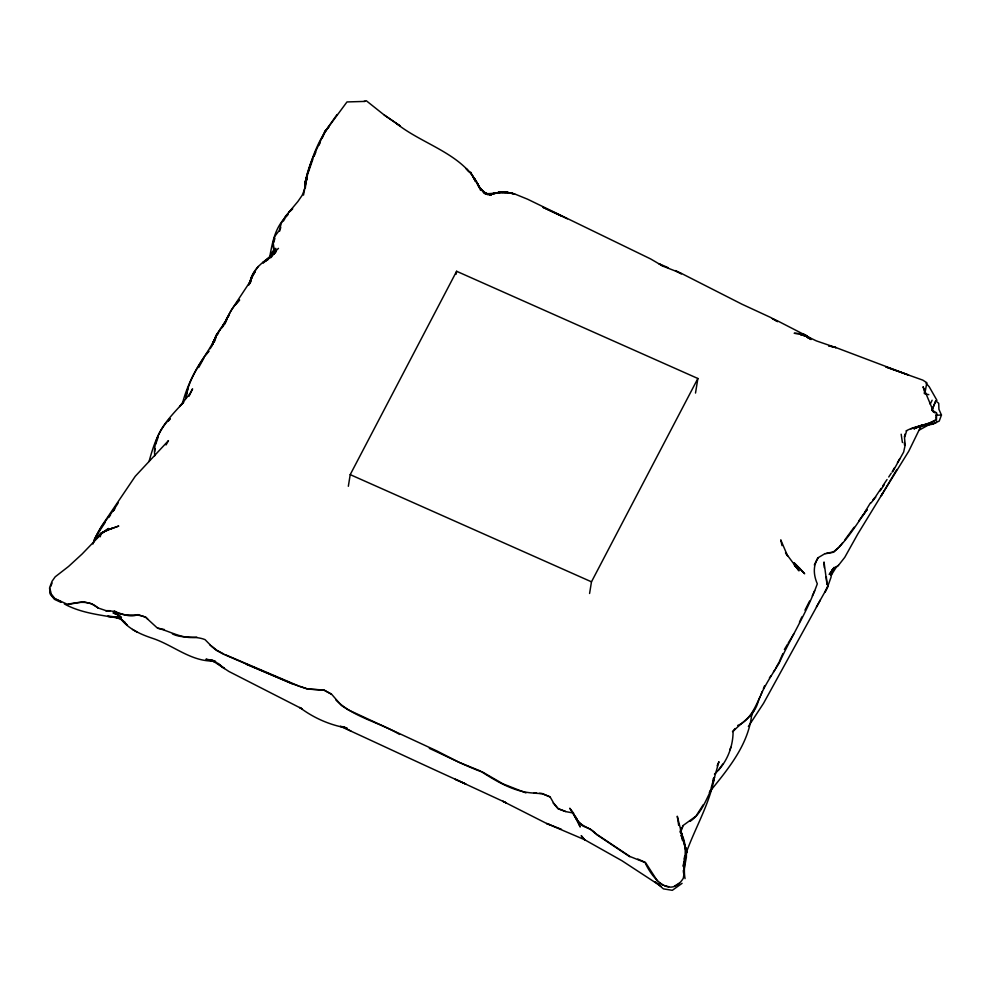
<?xml version="1.0" encoding="UTF-8"?>
<svg xmlns="http://www.w3.org/2000/svg" width="991" height="991" viewBox="0 0 991 991"><rect width="100%" height="100%" fill="white"/><g stroke="black" fill="none" stroke-linecap="round" stroke-linejoin="round"><path stroke-width="1.49" d="M713.049 783.274L713.148 778.753M935.975 418.289L936.507 413.482M305.104 187.373L305.302 183.397L307.185 178.231L304.832 185.775L305.637 180.523L307.421 173.933L304.819 187.757M680.544 832.762L680.792 827.72L680.433 832.675L683.133 825.8M684.67 860.845L684.905 856.335L683.394 866.035M686.292 853.573L685.314 847.057M685.054 878.608C682.328 863.842 689.141 847.937 681.362 833.666L682.898 838.572L677.274 816.225L678.686 825.404M305.042 187.485L305.302 183.397L304.832 185.775M305.154 187.274L305.637 180.523L305.253 182.604C310.109 163.416 316.699 142.295 328.913 126.687L324.875 131.853L346.986 101.937L364.837 101.416M305.129 187.485L305.364 184.76L304.088 191.35M305.339 187.98L305.773 183.521M686.218 852.83C695.187 827.708 709.568 804.085 714.474 777.254L712.876 782.952L718.958 761.683L717.125 765.808M925.098 392.176L923.141 386.961L925.098 392.176L926.82 382.712L922.807 380.123L885.867 366.955L908.611 375.056L835.562 347.42L828.86 345.809M924.269 393.514L924.653 390.504L933.572 411.773L934.909 412.714L932.531 411.265M154.608 451.611L155.017 448.688M186.333 395.682L187.894 388.683M683.22 866.369L683.84 861.997M684.248 859.073L684.67 856.162M348.337 486.284L350.219 474.627L456.616 271.274L697.875 378.488L695.509 393.055M456.145 274.197L456.616 271.274M589.583 593.485L591.478 581.828L697.875 378.488M303.531 195.103L304.485 189.64L302.168 195.326L297.882 201.52L285.433 216.36L281.432 222.963L279.227 230.469L274.804 236.354L272.822 243.613L273.888 251.157L271.757 256.793M93.934 541.916L94.467 539.079L101.503 526.258L135.247 476.299L168.445 440.648L166.042 444.934M683.864 870.693L686.367 857.339L686.441 850.724M182.233 404.179C187.163 385.078 196.354 366.658 208.494 351.161M249.757 283.191C251.565 270.593 261.674 262.627 271.484 255.926M250.574 282.311L251.268 279.375M271.93 254.489L272.748 251.07L270.729 257.809M306.392 179.309L307.532 174.936M249.695 283.773L252.408 276.093L254.997 271.93L250.785 278.793L252.408 276.093L248.543 285.148L250.141 281.63L231.237 310.22L224.3 323.524L223.21 324.949L225.155 321.864L215.902 335.887L213.288 342.911L215.369 338.005C205.397 357.875 188.563 375.738 185.812 398.419M711.018 788.514L712.517 782.952M273.714 242.646L274.879 238.385M830.867 575.263L832.329 569.961L834.261 567.286L829.232 574.495L832.329 569.961L838.473 565.353L844.766 557.338L857.797 534L883.13 492.552M279.673 231.114L280.775 227.36M272.686 255.554L273.789 251.788M100.202 536.8L101.342 532.997L111.872 528.339L102.717 532.08L94.727 539.277L98.741 535.611L96.115 537.964L98.443 536.181M906.629 430.837L904.523 437.948L905.204 444.922L903.656 452.032L892.68 471.79M149.071 461.484C153.258 446.148 158.312 430.354 169.795 418.797M904.337 436.771L905.229 433.823M92.931 544.047C97.775 528.376 110.001 516.608 118.239 502.771M212.173 345.165L216.496 334.673L223.272 325.333M248.989 284.144L253.944 272.636L258.193 266.43M307.916 173.487L312.883 159.155M155.637 444.315L158.064 437.403M212.136 345.326L213.957 340.235L211.863 345.797M782.902 653.614L779.31 661.616M214.267 342.13L216.36 336.506M273.677 253.882L275.733 248.345L273.516 253.659M935.764 400.909L931.936 410.163L935.764 400.909L938.725 403.312L938.923 409.32L941.45 415.043L939.22 421.101L931.181 424.52L928.406 424.52M50.652 586.635L52.052 583.055M680.346 831.573L682.019 827.312M729.797 749.914L730.813 747.338M760.692 695.471L762.314 691.371M763.404 688.646L764.482 685.908M314.06 156.343L315.819 152.119M224.87 323.239C228.116 314.692 233.083 306.752 239.19 299.951M224.796 323.425L227.36 317.343L224.201 324.156M319.003 145.157L320.279 142.37M322.186 138.183L325.37 131.208M324.937 131.047C317.12 149.492 306.021 167.962 304.708 188.389M799.452 622.187L801.905 616.86M812.31 595.864L814.676 590.698M224.734 324.181L227.273 318.718M188.959 396.338L192.576 388.868L189.876 393.774L179.582 406.508L183.744 402.049C170.291 416.926 152.304 433.922 154.757 455.761M818.306 557.834C812.67 565.638 813.648 575.424 817.302 583.81C807.479 611.435 791.375 636.395 779.223 662.917C771.469 675.8 762.946 687.68 758.053 702.086C754.262 715.762 741.912 721.906 733.092 731.469C733.092 747.264 726.539 763.429 714.461 774.107M760.047 696.797C754.82 707.946 749.877 720.383 737.676 725.486M814.317 564.981L817.761 557.921L825.243 553.486M711.216 789.852C705.431 801.05 701.009 814.02 690.083 821.353M932.122 400.24L930.388 403.771L929.657 403.659M709.321 792.589L710.646 789.914M804.952 610.208L809.61 601.029M94.95 539.612L97.527 534.434M831.189 575.226L836.466 566.852M921.481 425.139L908.747 451.215L881.272 495.636L896.818 469.536M750.621 716.419L754.485 709.321L751.005 716.035L751.748 714.189C748.552 744.563 728.41 768.694 709.878 791.561M269.403 258.49C272.029 244.901 274.135 230.259 283.81 219.172M793.704 634.067L788.204 643.159M198.696 367.525L203.725 358.395M775.767 668.132L778.666 662.929M703.313 804.642L696.549 815.209M210.203 348.721L213.176 343.543M820.399 599.976L763.541 703.325L748.378 726.477M227.918 317.355L229.416 314.766M892.148 471.766L894.427 467.851M897.462 462.636L899.754 458.734M217.103 335.231L218.615 332.666M98.159 533.146L105.393 522.071M784.377 649.514L787.436 644.423M283.451 220.993L285.036 218.392M864.709 512.285L870.296 503.106M816.398 606.987L827.374 587.539L830.978 577.419L832.329 569.961L838.473 565.353M773.463 671.985L775.049 669.445M274.073 253.708L275.721 251.095L273.727 254.191M858.702 521.018L866.952 509.671C856.497 524.264 847.243 540.429 833.58 552.235L825.441 553.746M880.144 490.904L884.356 484.549M875.177 497.271L881.098 488.402M882.795 485.863L887.032 479.533M888.729 476.993L891.268 473.19M114.659 508.903L113.011 511.344L114.659 508.841M324.875 131.853L337.014 114.572M862.306 516.212L866.952 509.671M718.549 770.019L722.761 764.086M108.824 517.352L110.546 514.998M845.001 539.674L854.131 527.237M221.959 327.748L223.805 325.37M219.593 330.077L220.299 329.161M839.191 547.131L842.461 542.994M913.925 428.261L935.516 423.132L936.966 421.311M273.863 254.241L276.266 251.28L273.528 254.142M872.761 500.096L874.396 498.101M870.816 503.168L875.722 497.172M769.437 677.807L771.097 675.812M206.128 354.642L209.027 351.21M732.498 731.618L735.087 728.546M235.722 304.584L239.661 300.05M168.284 421.175L170.241 418.933M285.829 217.079L287.873 214.799M285.334 216.992L287.935 214.106M278.483 248.345L263.272 262.9L270.58 256.57M838.014 548.11L833.295 551.999L826.581 553.238M695.793 816.274L682.576 825.887M101.912 533.492L108.477 528.463L99.15 535.128L101.342 532.997L100.041 535.363L82.154 553.969L68.577 566.443L55.174 576.836L52.114 581.172L49.649 587.527L50.491 593.758L54.555 598.688L61.083 601.748M682.081 883.34L672.319 890.314L663.4 888.853L655.286 881.903L659.932 885.446M919.4 430.007L930.215 424.024M674.462 886.115L679.405 883.092M917.53 426.787L913.975 428.93L920.874 425.535L916.043 427.381M267.632 259.791L262.875 262.541L268.016 259.58M935.913 419.8C926.734 425.573 915.461 425.622 906.121 430.887M493.766 193.852L498.82 192.192L505.769 192.006L514.602 193.926L527.608 199.216L650.653 258.948L663.041 266.207L681.213 273.305L741.999 304.225L770.837 317.554L777.601 321.617L772.336 318.569L777.724 320.96L807.145 336.085L810.972 339.554M363.97 101.429L366.224 100.686L384.26 115.043L399.757 125.684L384.26 115.043M910.902 428.855L929.397 423.182L936.458 419.713L936.606 412.851L932.568 410.547M492.106 193.716L503.626 191.808L514.602 193.926L505.769 192.006L498.82 192.192M494.014 193.381L496.194 192.923M935.516 423.132L929.583 424.371M492.118 193.815L496.218 193.183L487.361 193.74M494.336 193.27L496.553 192.948M67.363 604.572L83.294 601.772L91.519 603.717L98.344 608.065L106.012 610.654L110.162 610.716M497.383 192.762L503.478 191.981L512.446 193.394L500.975 192.266M499.898 192.663L502.846 192.291L497.655 192.799M493.605 193.307L496.367 193.109M936.161 415.241L941.45 415.043M210.538 645.215L205.026 639.616C194.558 635.404 182.802 639.034 172.422 633.918M196.837 637.139C182.592 639.517 170.588 631.279 157.519 628.195L145.751 617.368C135.804 612.19 123.764 618.359 114.299 610.778M501.867 192.7L505.41 192.749M105.926 610.902C117.025 609.601 126.551 619.127 137.922 614.631L146.011 617.343L147.845 619.301M485.726 193.617L488.613 193.728M534.013 793.159L542.127 793.68L549.745 796.814M809.932 338.588L802.103 333.856L794.175 333.261L804.073 334.425L807.145 336.085L802.487 333.756L809.932 338.588L808.706 337.225M536.639 793.11C516.571 793.271 498.238 782.382 481.737 771.902C463.813 765.126 446.743 756.306 429.338 748.366M539.414 793.345L542.201 793.568L550.055 796.814L553.672 803.119M488.848 194.893L491.325 195.177L484.797 192.911L487.597 194.744M926.09 383.257L929.211 386.763L936.978 400.401M211.715 660.155L205.942 659.201L215.753 662.174L209.671 659.845L212.978 660.861L211.715 660.155L228.847 671.44L301.982 708.8L299.728 707.475C313.664 717.967 329.805 725.065 347.011 728.026L340.371 726.292C381.956 745.331 423.937 765.163 465.869 784.042L455.315 779.31L506.252 802.846L502.809 801.261L546.66 823.496L584.517 839.662L621.927 860.721L661.096 886.326M828.761 345.847L836.057 347.655L816.324 340.879L804.135 334.995L809.139 338.414M553.176 803.057L558.02 808.706L565.588 811.579L572.625 812.88M157.718 628.133L164.395 629.545M924.888 393.811L928.815 394.653M212.805 660.427L214.985 660.96C191.498 662.31 173.375 645.017 152.032 638.154C139.991 634.091 127.827 628.653 120.184 617.975L127.405 625.234L120.109 618.421L115.191 617.145L121.026 619.363L124.977 622.497L120.109 618.421C101.218 615.002 81.435 613.355 64.353 603.94M664.366 885.582L668.702 886.71M668.095 267.644L659.003 263.742L663.041 266.207M525.973 792.911L502.994 783.869L482.01 771.729M299.74 686.379L307.606 688.943L324.119 690.07L331.502 694.109L341.499 705.542L348.163 709.816L437.291 751.128L459.056 762.327L480.759 771.147M483.645 192.477L487.473 193.753M345.041 727.493L342.576 726.601L350.95 731.085M565.675 811.48L558.28 808.681L554.588 804.234M298.452 685.896L225.192 654.655M550.488 824.995L546.66 823.496L561.463 829.306M246.325 664.292L292.011 683.592M350.219 474.627L591.478 581.828M637.795 859.036L645.463 862.455L657.244 880.677M561.835 216.211L542.994 207.342L567.36 218.813M399.621 734.442C378.896 722.055 353.267 717.236 335.887 699.98M60.984 602.379L54.455 599.32L50.392 594.389L49.55 588.146M809.61 338.588L802.103 333.856M675.329 270.58L681.399 273.826L675.614 270.716M223.793 654.035L216.67 650.17L211.566 646.045M331.205 694.109L324.02 690.182L307.557 689.055L291.862 683.666L223.57 654.233L216.372 650.331L210.154 645.302M132.509 629.458L136.82 631.936M629.756 856.707L596.285 834.348L590.45 829.17L582.795 825.986L577.096 820.399L569.788 808.222L573.678 813.314M395.805 122.946C423.182 145.417 466.984 154.311 480.561 190.334M98.146 608.127C89.537 599.815 77.831 602.293 67.363 604.299L54.939 598.601L50.999 593.857L50.591 590.847M596.644 834.236L629.991 856.509L645.104 862.566C651.409 876.948 669.656 899.778 683.27 878.36L684.186 872.96L683.654 867.484M659.349 882.733L662.917 885.198M794.559 565.105L797.52 567.211L794.435 564.944L799.019 570.841L785.504 552.743L787.61 555.951L780.747 539.872L782.023 545.632M213.957 660.724L224.4 668.529L218.131 663.388M486.42 193.753L481.676 189.801L485.602 194.149L479.409 187.163L484.141 192.886L477.501 184.648L479.334 187.064L476.782 182.431L479.743 188.451M595.653 833.394C589.645 826.89 578.633 826.345 575.759 816.757M809.35 338.377L807.281 336.568L800.381 334.537L807.281 336.568L809.152 338.365M794.745 565.564L796.814 567.57L794.435 564.944M806.847 336.209L808.743 338.204M469.375 172.013L466.08 168.52L468.78 171.455M584.653 839.823L581.197 835.624L584.517 839.662M575.176 816.212L573.566 813.945L580.206 826.99L576.799 818.492M473.624 177.699L470.415 172.075L475.556 181.526L474.268 178.826M681.102 835.326L682.96 839.266L681.436 835.314M681.337 835.946L682.861 839.897M683.332 841.223L684.744 845.199M684.347 844.679L686.751 852.904L685.215 846.525L686.515 852.173L685.438 847.416M684.93 845.831L683.233 839.526L683.889 842.759M685.834 850.365L685.438 847.9L685.871 850.736M901.166 434.207L902.417 442.519M273.355 243.873L274.049 249.051M683.295 870.519L683.567 873.195M904.3 442.432L904.572 445.232M826.308 576.626L827.051 584.64L824.017 561.996L824.301 567.682M682.353 840.219L681.845 833.394L682.019 836.466M828.278 585.396L825.094 591.974L828.278 585.396M290.648 210.6L288.592 212.532L292.667 208.754L290.648 210.6M118.598 526.085L111.636 528.587L118.598 526.085M119.502 617.133L107.771 616.352L119.502 617.133M117.917 614.792L113.036 612.859L119.242 615.411L121.459 617.628L117.917 614.792M119.44 616.613L117.669 615.337L121.336 618.533L119.44 616.613M799.514 568.128L793.964 562.665L804.655 573.777L799.514 568.128M474.838 179.148L472.657 176.287L478.418 185.156L474.838 179.148"/></g></svg>
